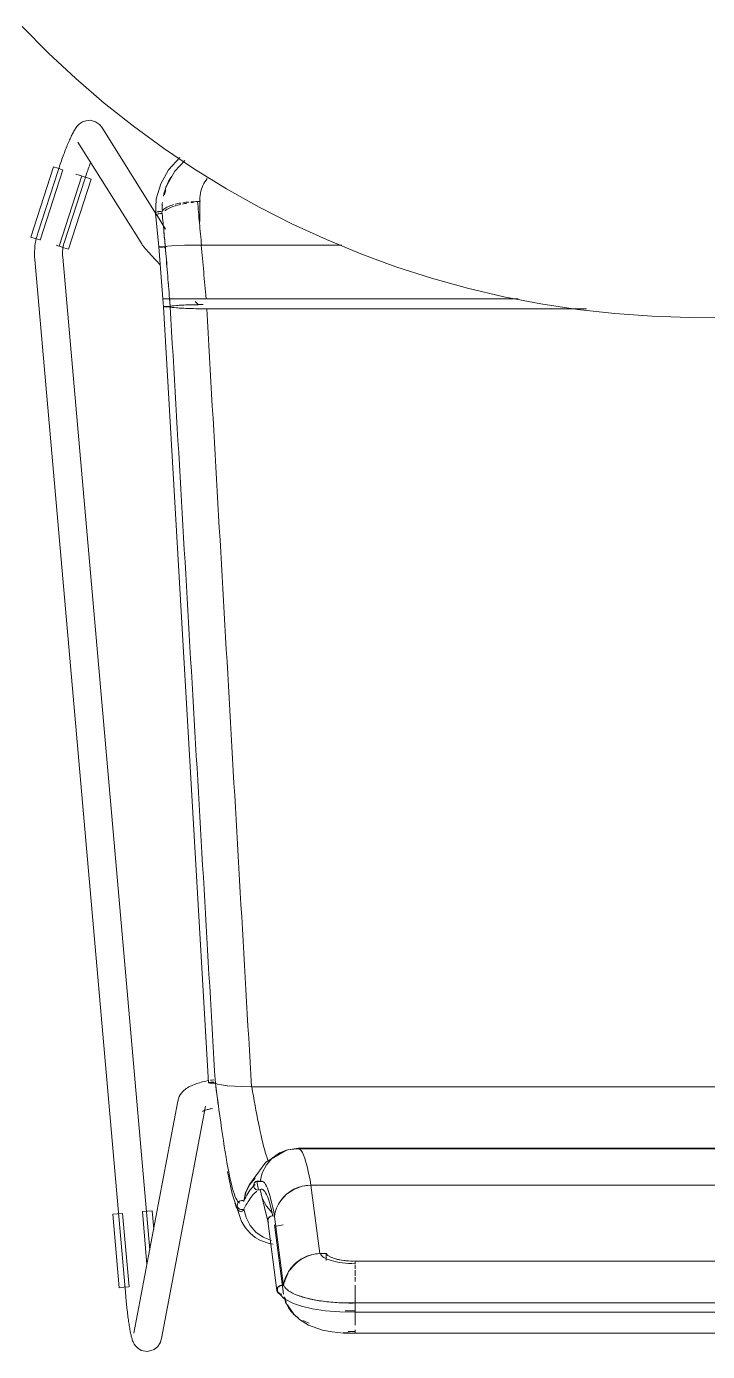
# Model space of a CAD drawing. Header units: millimetres. Extents: x 79795 to 317870, y -36033 to 97293.
# Drawn here: x 177549 to 177841, y 11463 to 12030 of the extents above; entities that cross this region are included whole.
import ezdxf

# ---------------------------------------------------------------- set-up
doc = ezdxf.new("R2010")
doc.units = ezdxf.units.MM
doc.header["$MEASUREMENT"] = 0
doc.layers.add('I-FURN', color=8, linetype='CONTINUOUS', lineweight=9)

msp = doc.modelspace()

# ---------------------------------------------------------------- linework, layer by layer
at = {"layer": 'I-FURN'}
for p, q in [((177547.16, 12030.01), (177558.41, 12018.63)), ((177558.41, 12018.63), (177570.11, 12007.72)), ((177570.11, 12007.72), (177582.23, 11997.28)), ((177582.23, 11997.28), (177594.77, 11987.33)), ((177569.77, 11986.03), (177569.53, 11985.64)), ((177570.03, 11986.41), (177569.77, 11986.03)), ((177570.3, 11986.81), (177570.03, 11986.41)), ((177570.62, 11987.21), (177570.3, 11986.81)), ((177570.99, 11987.63), (177570.62, 11987.21)), ((177571.45, 11988.1), (177570.99, 11987.63)), ((177572.08, 11988.62), (177571.45, 11988.1)), ((177572.99, 11989.18), (177572.08, 11988.62)), ((177574.37, 11989.71), (177572.99, 11989.18)), ((177576.35, 11989.88), (177574.37, 11989.71)), ((177578.57, 11989.29), (177576.35, 11989.88)), ((177580.31, 11988.07), (177578.57, 11989.29)), ((177580.31, 11988.07), (177581.2, 11986.95)), ((177604.23, 11950.18), (177581.2, 11986.95)), ((177594.77, 11987.33), (177607.69, 11977.9)), ((177566.96, 11980.39), (177566.71, 11979.82)), ((177567.2, 11980.96), (177566.96, 11980.39)), ((177567.44, 11981.5), (177567.2, 11980.96)), ((177567.68, 11982.03), (177567.44, 11981.5)), ((177567.91, 11982.54), (177567.68, 11982.03)), ((177568.14, 11983.03), (177567.91, 11982.54)), ((177568.38, 11983.5), (177568.14, 11983.03)), ((177568.61, 11983.96), (177568.38, 11983.5)), ((177568.83, 11984.4), (177568.61, 11983.96)), ((177569.06, 11984.83), (177568.83, 11984.4)), ((177569.29, 11985.24), (177569.06, 11984.83)), ((177569.53, 11985.64), (177569.29, 11985.24)), ((177571.03, 11980.58), (177598.34, 11936.99)), ((177564.95, 11975.35), (177564.7, 11974.66)), ((177565.21, 11976.03), (177564.95, 11975.35)), ((177565.46, 11976.69), (177565.21, 11976.03)), ((177565.71, 11977.34), (177565.46, 11976.69)), ((177565.96, 11977.98), (177565.71, 11977.34)), ((177566.22, 11978.61), (177565.96, 11977.98)), ((177566.46, 11979.22), (177566.22, 11978.61)), ((177566.71, 11979.82), (177566.46, 11979.22)), ((177607.69, 11977.9), (177620.97, 11968.99)), ((177550.83, 11939.97), (177560.52, 11969.98)), ((177560.52, 11969.98), (177562.47, 11969.35)), ((177562.47, 11969.35), (177564.44, 11968.71)), ((177562.93, 11969.62), (177562.69, 11968.88)), ((177563.18, 11970.35), (177562.93, 11969.62)), ((177563.43, 11971.09), (177563.18, 11970.35)), ((177563.68, 11971.82), (177563.43, 11971.09)), ((177563.93, 11972.54), (177563.68, 11971.82)), ((177564.19, 11973.25), (177563.93, 11972.54)), ((177564.44, 11973.96), (177564.19, 11973.25)), ((177564.7, 11974.66), (177564.44, 11973.96)), ((177575.46, 11969.13), (177575.22, 11968.46)), ((177575.69, 11969.78), (177575.46, 11969.13)), ((177575.93, 11970.43), (177575.69, 11969.78)), ((177576.16, 11971.07), (177575.93, 11970.43)), ((177576.4, 11971.69), (177576.16, 11971.07)), ((177609.84, 11968.76), (177614.58, 11973.91)), ((177612.52, 11968.18), (177616.78, 11972.65)), ((177562.54, 11968.42), (177553.83, 11941.61)), ((177554.87, 11938.67), (177564.56, 11968.67)), ((177562.69, 11968.88), (177562.54, 11968.42)), ((177572.63, 11966.07), (177562.94, 11936.06)), ((177565.24, 11937.9), (177573.95, 11964.71)), ((177566.98, 11934.76), (177576.67, 11964.76)), ((177572.53, 11966.1), (177570.05, 11966.9)), ((177572.75, 11966.03), (177574.72, 11965.39)), ((177574.06, 11965.04), (177573.95, 11964.71)), ((177574.29, 11965.73), (177574.06, 11965.04)), ((177574.52, 11966.42), (177574.29, 11965.73)), ((177574.75, 11967.11), (177574.52, 11966.42)), ((177574.72, 11965.39), (177576.67, 11964.76)), ((177574.99, 11967.79), (177574.75, 11967.11)), ((177575.22, 11968.46), (177574.99, 11967.79)), ((177606.45, 11962.75), (177609.84, 11968.76)), ((177609.15, 11962.35), (177612.52, 11968.18)), ((177620.97, 11968.99), (177634.61, 11960.61)), ((177604.57, 11956.23), (177606.45, 11962.75)), ((177634.61, 11960.61), (177648.56, 11952.79)), ((177604.29, 11949.32), (177604.57, 11956.23)), ((177622.24, 11955.11), (177623.28, 11955.11)), ((177623.23, 11956.35), (177623.23, 11946.6)), ((177648.56, 11952.79), (177662.82, 11945.53)), ((177604.16, 11950.21), (177605.58, 11935.72)), ((177608.51, 11943.36), (177604.47, 11949.81)), ((177553.83, 11941.61), (177553.5, 11940.52)), ((177662.82, 11945.53), (177677.36, 11938.85)), ((177552.78, 11939.34), (177550.83, 11939.97)), ((177552.62, 11936.04), (177552.51, 11934.9)), ((177552.77, 11937.17), (177552.62, 11936.04)), ((177552.97, 11938.3), (177552.77, 11937.17)), ((177554.75, 11938.7), (177552.78, 11939.34)), ((177553.21, 11939.41), (177552.97, 11938.3)), ((177553.5, 11940.52), (177553.21, 11939.41)), ((177562.84, 11936.09), (177561.68, 11936.47)), ((177565.03, 11935.39), (177563.06, 11936.02)), ((177564.54, 11934.64), (177564.62, 11935.3)), ((177564.62, 11935.3), (177564.74, 11935.95)), ((177564.74, 11935.95), (177564.88, 11936.6)), ((177564.88, 11936.6), (177565.04, 11937.24)), ((177566.98, 11934.76), (177565.03, 11935.39)), ((177565.04, 11937.24), (177565.23, 11937.87)), ((177565.23, 11937.87), (177565.24, 11937.9)), ((177598.34, 11936.99), (177598.55, 11936.67)), ((177598.55, 11936.67), (177598.73, 11936.41)), ((177598.73, 11936.41), (177598.91, 11936.18)), ((177598.91, 11936.18), (177599.08, 11935.96)), ((177599.08, 11935.96), (177599.26, 11935.74)), ((177599.26, 11935.74), (177599.45, 11935.51)), ((177599.45, 11935.51), (177599.65, 11935.26)), ((177599.65, 11935.26), (177599.87, 11935.01)), ((177605.65, 11935.75), (177605.58, 11935.72)), ((177605.58, 11935.72), (177605.65, 11935.7)), ((177605.59, 11935.72), (177605.66, 11935.75)), ((177605.59, 11935.72), (177607.41, 11913.52)), ((177605.65, 11935.7), (177605.59, 11935.72)), ((177605.84, 11935.77), (177605.65, 11935.75)), ((177605.65, 11935.7), (177605.84, 11935.67)), ((177605.84, 11935.67), (177605.65, 11935.7)), ((177606.14, 11935.8), (177605.84, 11935.77)), ((177605.84, 11935.67), (177606.13, 11935.65)), ((177606.13, 11935.65), (177605.84, 11935.67)), ((177605.85, 11935.77), (177606.14, 11935.8)), ((177606.13, 11935.65), (177606.51, 11935.64)), ((177606.51, 11935.64), (177606.13, 11935.65)), ((177606.52, 11935.81), (177606.14, 11935.8)), ((177606.14, 11935.8), (177606.53, 11935.81)), ((177606.51, 11935.64), (177606.96, 11935.63)), ((177606.97, 11935.63), (177606.51, 11935.64)), ((177606.98, 11935.82), (177606.52, 11935.81)), ((177606.53, 11935.81), (177606.98, 11935.82)), ((177606.96, 11935.63), (177607.45, 11935.62)), ((177607.46, 11935.62), (177606.97, 11935.63)), ((177607.47, 11935.83), (177606.98, 11935.82)), ((177606.98, 11935.82), (177607.47, 11935.83)), ((177607.96, 11935.82), (177607.47, 11935.83)), ((177607.47, 11935.83), (177607.97, 11935.82)), ((177607.95, 11935.62), (177608.42, 11935.63)), ((177608.42, 11935.63), (177607.95, 11935.62)), ((177608.44, 11935.82), (177607.96, 11935.82)), ((177607.97, 11935.82), (177608.44, 11935.82)), ((177609.33, 11936.01), (177608.44, 11935.82)), ((177608.44, 11935.82), (177609.32, 11936.01)), ((177609.32, 11936.01), (177611.04, 11936.19)), ((177611.06, 11936.19), (177609.33, 11936.01)), ((177613.54, 11936.34), (177611.06, 11936.19)), ((177611.06, 11936.19), (177613.5, 11936.34)), ((177616.64, 11936.45), (177613.54, 11936.34)), ((177613.54, 11936.34), (177616.57, 11936.45)), ((177620.07, 11936.53), (177616.64, 11936.45)), ((177616.64, 11936.45), (177620.08, 11936.53)), ((177623.93, 11936.55), (177620.17, 11936.53)), ((177620.17, 11936.53), (177623.81, 11936.55)), ((177684.05, 11936.55), (177623.93, 11936.55)), ((177623.93, 11936.55), (177684.05, 11936.55)), ((177677.36, 11938.85), (177692.15, 11932.76)), ((177552.45, 11933.76), (177552.43, 11932.62)), ((177552.43, 11932.62), (177552.46, 11931.48)), ((177552.51, 11934.9), (177552.45, 11933.76)), ((177552.46, 11931.48), (177552.54, 11930.34)), ((177552.54, 11930.34), (177552.54, 11930.29)), ((177552.54, 11930.29), (177591.49, 11486.97)), ((177564.43, 11932.66), (177564.44, 11933.32)), ((177564.45, 11932), (177564.43, 11932.66)), ((177564.44, 11933.32), (177564.48, 11933.98)), ((177564.5, 11931.34), (177564.45, 11932)), ((177564.48, 11933.98), (177564.54, 11934.64)), ((177601.79, 11506.84), (177564.5, 11931.34)), ((177599.87, 11935.01), (177600.1, 11934.75)), ((177600.1, 11934.75), (177600.34, 11934.47)), ((177600.34, 11934.47), (177600.6, 11934.17)), ((177600.6, 11934.17), (177600.87, 11933.86)), ((177600.87, 11933.86), (177601.16, 11933.54)), ((177601.16, 11933.54), (177601.46, 11933.2)), ((177601.46, 11933.2), (177601.77, 11932.85)), ((177601.77, 11932.85), (177602.1, 11932.49)), ((177602.1, 11932.49), (177602.45, 11932.11)), ((177602.45, 11932.11), (177602.8, 11931.72)), ((177602.8, 11931.72), (177603.17, 11931.32)), ((177603.17, 11931.32), (177603.55, 11930.9)), ((177603.55, 11930.9), (177603.94, 11930.48)), ((177603.94, 11930.48), (177604.35, 11930.04)), ((177604.35, 11930.04), (177604.76, 11929.6)), ((177604.76, 11929.6), (177605.18, 11929.15)), ((177692.15, 11932.76), (177707.17, 11927.26)), ((177605.18, 11929.15), (177605.61, 11928.68)), ((177605.61, 11928.68), (177606.06, 11928.21)), ((177707.17, 11927.26), (177722.41, 11922.37)), ((177722.41, 11922.37), (177737.82, 11918.09)), ((177737.82, 11918.09), (177753.4, 11914.43)), ((177607.48, 11913.52), (177607.41, 11913.52)), ((177607.41, 11913.52), (177607.48, 11913.52)), ((177607.68, 11910.16), (177607.42, 11913.52)), ((177607.48, 11913.52), (177607.42, 11913.52)), ((177607.42, 11913.52), (177607.48, 11913.52)), ((177607.67, 11913.53), (177607.96, 11913.53)), ((177607.96, 11913.53), (177607.67, 11913.53)), ((177607.96, 11913.53), (177608.35, 11913.53)), ((177608.34, 11913.53), (177607.96, 11913.53)), ((177607.96, 11913.52), (177608.35, 11913.52)), ((177608.35, 11913.52), (177607.97, 11913.52)), ((177608.79, 11913.53), (177608.34, 11913.53)), ((177608.35, 11913.53), (177608.8, 11913.53)), ((177608.8, 11913.52), (177608.35, 11913.52)), ((177608.35, 11913.52), (177608.8, 11913.52)), ((177609.28, 11913.53), (177608.79, 11913.53)), ((177608.8, 11913.53), (177609.29, 11913.53)), ((177609.29, 11913.51), (177608.8, 11913.52)), ((177608.8, 11913.52), (177609.29, 11913.51)), ((177609.78, 11913.53), (177609.28, 11913.53)), ((177609.29, 11913.53), (177609.78, 11913.53)), ((177609.79, 11913.52), (177609.29, 11913.51)), ((177609.29, 11913.51), (177609.79, 11913.52)), ((177609.78, 11913.53), (177610.25, 11913.53)), ((177610.25, 11913.53), (177609.78, 11913.53)), ((177610.26, 11913.52), (177609.79, 11913.52)), ((177609.79, 11913.52), (177610.26, 11913.52)), ((177610.25, 11913.53), (177611.14, 11913.54)), ((177611.14, 11913.54), (177610.25, 11913.53)), ((177611.14, 11913.54), (177612.88, 11913.56)), ((177612.89, 11913.56), (177611.14, 11913.54)), ((177611.15, 11913.5), (177612.9, 11913.49)), ((177612.91, 11913.49), (177611.16, 11913.5)), ((177612.89, 11913.56), (177615.39, 11913.57)), ((177615.39, 11913.57), (177612.89, 11913.56)), ((177612.9, 11913.49), (177615.4, 11913.48)), ((177615.41, 11913.48), (177612.91, 11913.49)), ((177615.39, 11913.57), (177618.52, 11913.58)), ((177618.52, 11913.58), (177615.39, 11913.57)), ((177615.4, 11913.48), (177618.53, 11913.47)), ((177618.53, 11913.47), (177615.41, 11913.48)), ((177618.52, 11913.58), (177622.09, 11913.58)), ((177622.09, 11913.58), (177618.52, 11913.58)), ((177621.18, 11912.44), (177622.65, 11910.91)), ((177622.09, 11913.58), (177625.88, 11913.59)), ((177625.88, 11913.59), (177622.09, 11913.58)), ((177625.87, 11913.46), (177622.09, 11913.46)), ((177622.09, 11913.46), (177625.87, 11913.46)), ((177625.88, 11913.59), (177759.52, 11913.59)), ((177759.52, 11913.59), (177625.88, 11913.59)), ((177753.4, 11914.43), (177769.11, 11911.39)), ((177607.76, 11910.19), (177607.69, 11910.16)), ((177607.69, 11910.16), (177626.98, 11578.25)), ((177607.69, 11910.16), (177607.75, 11910.14)), ((177607.75, 11910.14), (177607.94, 11910.11)), ((177607.95, 11910.22), (177607.76, 11910.19)), ((177607.94, 11910.11), (177608.23, 11910.09)), ((177608.24, 11910.24), (177607.95, 11910.22)), ((177608.23, 11910.09), (177608.62, 11910.07)), ((177608.62, 11910.26), (177608.24, 11910.24)), ((177609.07, 11910.27), (177608.62, 11910.26)), ((177608.62, 11910.07), (177609.07, 11910.06)), ((177609.57, 11910.27), (177609.07, 11910.27)), ((177609.07, 11910.06), (177609.56, 11910.05)), ((177609.56, 11910.05), (177610.05, 11910.06)), ((177610.06, 11910.27), (177609.57, 11910.27)), ((177610.05, 11910.06), (177610.52, 11910.06)), ((177610.53, 11910.26), (177610.06, 11910.27)), ((177610.52, 11910.06), (177611.41, 11909.85)), ((177611.43, 11910.47), (177610.53, 11910.26)), ((177611.41, 11909.85), (177613.16, 11909.66)), ((177613.18, 11910.67), (177611.43, 11910.47)), ((177613.16, 11909.66), (177615.66, 11909.5)), ((177615.68, 11910.83), (177613.18, 11910.67)), ((177615.66, 11909.5), (177618.79, 11909.37)), ((177618.8, 11910.95), (177615.68, 11910.83)), ((177618.79, 11909.37), (177622.36, 11909.3)), ((177622.35, 11911.03), (177618.8, 11910.95)), ((177624.6, 11911.05), (177622.35, 11911.03)), ((177622.36, 11909.3), (177626.14, 11909.27)), ((177626.14, 11909.27), (177788.74, 11909.27)), ((177788.74, 11909.27), (177626.14, 11909.27)), ((177769.11, 11911.39), (177784.92, 11908.99)), ((177784.92, 11908.99), (177800.82, 11907.22)), ((177800.82, 11907.22), (177816.78, 11906.09)), ((177816.78, 11906.09), (177832.77, 11905.6)), ((177832.77, 11905.6), (177848.77, 11905.74)), ((177621.89, 11577.9), (177622.49, 11578.09)), ((177622.49, 11578.09), (177623.11, 11578.27)), ((177623.11, 11578.27), (177623.74, 11578.44)), ((177623.74, 11578.44), (177624.38, 11578.61)), ((177624.38, 11578.61), (177625.04, 11578.76)), ((177625.04, 11578.76), (177625.71, 11578.9)), ((177625.71, 11578.9), (177626.39, 11579.04)), ((177626.39, 11579.04), (177627.08, 11579.16)), ((177627.04, 11578.31), (177626.98, 11578.25)), ((177626.98, 11578.25), (177627.04, 11578.31)), ((177626.98, 11578.25), (177627.05, 11578.2)), ((177627.05, 11578.2), (177626.98, 11578.25)), ((177627.23, 11578.36), (177627.04, 11578.31)), ((177627.04, 11578.31), (177627.22, 11578.36)), ((177627.05, 11578.2), (177627.24, 11578.15)), ((177627.24, 11578.15), (177627.05, 11578.2)), ((177627.22, 11578.36), (177627.51, 11578.4)), ((177627.52, 11578.4), (177627.23, 11578.36)), ((177627.24, 11578.15), (177627.54, 11578.11)), ((177627.54, 11578.11), (177627.24, 11578.15)), ((177627.51, 11578.4), (177627.89, 11578.44)), ((177627.9, 11578.44), (177627.52, 11578.4)), ((177627.54, 11578.11), (177627.93, 11578.07)), ((177627.92, 11578.07), (177627.54, 11578.11)), ((177627.79, 11579.28), (177628.5, 11579.39)), ((177627.89, 11578.44), (177628.34, 11578.46)), ((177628.35, 11578.46), (177627.9, 11578.44)), ((177628.38, 11578.05), (177627.92, 11578.07)), ((177627.93, 11578.07), (177628.38, 11578.05)), ((177628.34, 11578.46), (177628.83, 11578.47)), ((177628.84, 11578.47), (177628.35, 11578.46)), ((177628.38, 11578.05), (177628.88, 11578.04)), ((177628.87, 11578.04), (177628.38, 11578.05)), ((177628.5, 11579.39), (177629.23, 11579.49)), ((177628.83, 11578.47), (177629.33, 11578.47)), ((177629.34, 11578.47), (177628.84, 11578.47)), ((177629.37, 11578.05), (177628.87, 11578.04)), ((177628.88, 11578.04), (177629.37, 11578.05)), ((177629.37, 11578.05), (177629.84, 11578.07)), ((177629.84, 11578.07), (177629.37, 11578.05)), ((177629.84, 11578.07), (177630.75, 11577.67)), ((177630.75, 11577.67), (177629.84, 11578.07)), ((177614.41, 11572.29), (177614.84, 11573.08)), ((177614.84, 11573.08), (177615.33, 11573.77)), ((177615.33, 11573.77), (177615.84, 11574.37)), ((177615.84, 11574.37), (177616.36, 11574.88)), ((177616.36, 11574.88), (177616.89, 11575.34)), ((177616.89, 11575.34), (177617.42, 11575.74)), ((177617.42, 11575.74), (177617.96, 11576.1)), ((177617.96, 11576.1), (177618.5, 11576.42)), ((177618.5, 11576.42), (177619.03, 11576.71)), ((177619.03, 11576.71), (177619.58, 11576.98)), ((177619.58, 11576.98), (177620.15, 11577.24)), ((177620.15, 11577.24), (177620.72, 11577.47)), ((177620.72, 11577.47), (177621.3, 11577.69)), ((177621.3, 11577.69), (177621.89, 11577.9)), ((177630.75, 11577.67), (177632.49, 11577.3)), ((177632.48, 11577.3), (177630.75, 11577.67)), ((177632.49, 11577.3), (177634.99, 11576.99)), ((177634.95, 11576.99), (177632.49, 11577.3)), ((177638.04, 11576.75), (177634.98, 11576.99)), ((177634.99, 11576.99), (177638.09, 11576.75)), ((177638.09, 11576.75), (177641.62, 11576.6)), ((177641.56, 11576.6), (177638.09, 11576.75)), ((177641.62, 11576.6), (177645.39, 11576.54)), ((177645.31, 11576.54), (177641.62, 11576.6)), ((177645.39, 11576.54), (178028.79, 11576.54)), ((178028.79, 11576.54), (177645.39, 11576.54)), ((177613.79, 11570.41), (177594.97, 11471.12)), ((177606.76, 11468.88), (177625.58, 11568.17)), ((177613.79, 11570.41), (177614.04, 11571.4)), ((177614.04, 11571.4), (177614.41, 11572.29)), ((177626.03, 11566.62), (177626.39, 11566.73)), ((177626.39, 11566.73), (177626.79, 11566.84)), ((177626.79, 11566.84), (177627.21, 11566.94)), ((177627.21, 11566.94), (177627.65, 11567.05)), ((177627.65, 11567.05), (177628.12, 11567.15)), ((177628.12, 11567.15), (177628.62, 11567.25)), ((177624.36, 11565.94), (177624.38, 11565.96)), ((177624.38, 11565.96), (177624.45, 11566)), ((177624.45, 11566), (177624.54, 11566.05)), ((177624.54, 11566.05), (177624.69, 11566.12)), ((177624.69, 11566.12), (177624.89, 11566.21)), ((177624.89, 11566.21), (177625.12, 11566.31)), ((177625.12, 11566.31), (177625.39, 11566.41)), ((177625.39, 11566.41), (177625.69, 11566.51)), ((177625.69, 11566.51), (177626.03, 11566.62)), ((177665.24, 11550.19), (177660.2, 11549.39)), ((177664.7, 11550.04), (177660.91, 11549.56)), ((177660.91, 11549.56), (177664.7, 11550.03)), ((177664.7, 11550.04), (178009.49, 11550.04)), ((178009.49, 11550.04), (177664.7, 11550.04)), ((177704.15, 11550.19), (177665.24, 11550.19)), ((178008.95, 11550.19), (177704.15, 11550.19)), ((177651.4, 11544.21), (177644.41, 11534.67)), ((177660.05, 11549.32), (177651.4, 11544.21)), ((177654.2, 11546.03), (177651.7, 11543.15)), ((177651.7, 11543.15), (177654.21, 11546.02)), ((177657.34, 11548.2), (177654.2, 11546.03)), ((177654.21, 11546.02), (177657.34, 11548.19)), ((177660.2, 11549.39), (177657.03, 11548.02)), ((177657.34, 11548.19), (177660.91, 11549.56)), ((177660.91, 11549.56), (177657.34, 11548.2)), ((177635.08, 11540.34), (177636.99, 11530.68)), ((177649.94, 11539.76), (177649.05, 11536.05)), ((177651.7, 11543.15), (177649.94, 11539.76)), ((177649.95, 11539.76), (177651.7, 11543.15)), ((177644.46, 11534.59), (177642.82, 11531.27)), ((177642.83, 11531.27), (177644.47, 11534.59)), ((177644.41, 11534.67), (177643.52, 11532.92)), ((177646.87, 11537.43), (177644.46, 11534.59)), ((177644.47, 11534.59), (177646.87, 11537.43)), ((177646.21, 11534.29), (177646.28, 11534.78)), ((177646.27, 11534.78), (177646.21, 11534.29)), ((177646.28, 11533.8), (177646.21, 11534.29)), ((177646.21, 11534.29), (177646.27, 11533.8)), ((177646.46, 11535.24), (177646.27, 11534.78)), ((177646.27, 11533.8), (177646.46, 11533.34)), ((177646.28, 11534.78), (177646.47, 11535.24)), ((177646.47, 11533.34), (177646.28, 11533.8)), ((177646.76, 11535.65), (177646.46, 11535.24)), ((177646.46, 11533.34), (177646.76, 11532.94)), ((177646.47, 11535.24), (177646.76, 11535.64)), ((177646.76, 11532.94), (177646.47, 11533.34)), ((177646.76, 11535.64), (177647.14, 11535.96)), ((177647.14, 11535.96), (177646.76, 11535.65)), ((177647.14, 11532.62), (177646.76, 11532.94)), ((177646.76, 11532.94), (177647.14, 11532.62)), ((177647.14, 11535.96), (177647.59, 11536.16)), ((177647.59, 11536.16), (177647.14, 11535.96)), ((177650.12, 11536.06), (177647.24, 11536.01)), ((177647.54, 11536.15), (177648.37, 11532.25)), ((177648.08, 11536.25), (177647.59, 11536.16)), ((177647.59, 11536.16), (177648.08, 11536.24)), ((177648.58, 11536.21), (177648.08, 11536.25)), ((177648.08, 11536.24), (177648.58, 11536.2)), ((177649.05, 11536.05), (177648.58, 11536.21)), ((177648.58, 11536.2), (177649.05, 11536.04)), ((177666.97, 11533.96), (177663.42, 11532.64)), ((177670.74, 11534.44), (177666.97, 11533.96)), ((177674.6, 11505.16), (177670.74, 11534.44)), ((177670.74, 11534.44), (178003.45, 11534.44)), ((178003.45, 11534.44), (177670.74, 11534.44)), ((177636.99, 11530.68), (177640.98, 11518.96)), ((177639.46, 11526.82), (177639.75, 11527.22)), ((177639.74, 11527.22), (177639.46, 11526.82)), ((177640.12, 11527.54), (177639.74, 11527.22)), ((177639.75, 11527.22), (177640.13, 11527.54)), ((177640.57, 11527.75), (177640.12, 11527.54)), ((177640.13, 11527.54), (177640.58, 11527.74)), ((177641.07, 11527.84), (177640.57, 11527.75)), ((177640.58, 11527.74), (177641.07, 11527.83)), ((177641.57, 11527.81), (177641.07, 11527.84)), ((177641.07, 11527.83), (177641.57, 11527.8)), ((177642.04, 11527.66), (177641.57, 11527.81)), ((177641.57, 11527.8), (177642.04, 11527.65)), ((177642.04, 11527.65), (177642.83, 11531.27)), ((177642.82, 11531.27), (177642.04, 11527.66)), ((177647.59, 11532.42), (177647.14, 11532.62)), ((177647.14, 11532.62), (177647.59, 11532.42)), ((177648.08, 11532.34), (177647.59, 11532.42)), ((177647.59, 11532.42), (177648.08, 11532.34)), ((177648.58, 11532.38), (177648.08, 11532.34)), ((177648.08, 11532.34), (177648.58, 11532.38)), ((177649.05, 11532.54), (177648.58, 11532.38)), ((177648.58, 11532.38), (177649.05, 11532.54)), ((177649.05, 11532.54), (177649.94, 11528.82)), ((177649.41, 11530.69), (177649.08, 11532.56)), ((177652.37, 11519.08), (177649.41, 11530.69)), ((177649.94, 11528.82), (177651.7, 11525.43)), ((177660.31, 11530.57), (177657.82, 11527.82)), ((177663.42, 11532.64), (177660.31, 11530.57)), ((177585.92, 11521.98), (177587.96, 11522.16)), ((177588.68, 11490.57), (177585.92, 11521.98)), ((177587.96, 11522.16), (177590.03, 11522.34)), ((177592.91, 11490.95), (177590.15, 11522.36)), ((177598.6, 11523.1), (177600.58, 11500.49)), ((177598.72, 11523.11), (177600.78, 11523.29)), ((177600.78, 11523.29), (177602.83, 11523.47)), ((177603.52, 11515.57), (177602.83, 11523.47)), ((177639.27, 11526.36), (177639.21, 11525.87)), ((177639.21, 11525.87), (177639.29, 11525.39)), ((177639.22, 11525.87), (177639.28, 11526.36)), ((177639.29, 11525.39), (177639.22, 11525.87)), ((177639.46, 11526.82), (177639.27, 11526.36)), ((177639.28, 11526.36), (177639.46, 11526.82)), ((177639.49, 11524.93), (177639.29, 11525.39)), ((177639.29, 11525.39), (177639.48, 11524.93)), ((177639.48, 11524.93), (177639.78, 11524.54)), ((177639.79, 11524.54), (177639.49, 11524.93)), ((177639.78, 11524.54), (177640.17, 11524.23)), ((177640.17, 11524.23), (177639.79, 11524.54)), ((177640.63, 11524.04), (177640.17, 11524.23)), ((177640.17, 11524.23), (177640.63, 11524.04)), ((177641.12, 11523.96), (177640.63, 11524.04)), ((177640.63, 11524.04), (177641.12, 11523.96)), ((177641.62, 11524.01), (177641.12, 11523.96)), ((177641.12, 11523.96), (177641.62, 11524)), ((177642.09, 11524.17), (177641.62, 11524.01)), ((177641.62, 11524), (177642.09, 11524.17)), ((177642.09, 11524.17), (177642.99, 11520.54)), ((177651.7, 11525.43), (177654.2, 11522.55)), ((177640.98, 11518.96), (177642.79, 11516.14)), ((177642.79, 11516.14), (177644.78, 11513.89)), ((177642.99, 11520.54), (177644.73, 11517.22)), ((177644.73, 11517.22), (177647.22, 11514.39)), ((177652.41, 11519.86), (177652.35, 11519.39)), ((177652.35, 11519.39), (177652.41, 11518.92)), ((177652.36, 11519.15), (177656.21, 11489.38)), ((177652.6, 11520.3), (177652.41, 11519.86)), ((177652.41, 11518.92), (177652.6, 11518.48)), ((177652.9, 11520.68), (177652.6, 11520.3)), ((177653.28, 11520.98), (177652.9, 11520.68)), ((177653.73, 11521.17), (177653.28, 11520.98)), ((177654.22, 11521.25), (177653.73, 11521.17)), ((177654.72, 11521.22), (177654.22, 11521.25)), ((177659.03, 11491.36), (177655.19, 11521.06)), ((177655.21, 11517.51), (177659.06, 11487.82)), ((177655.33, 11516.73), (177658.82, 11517.42)), ((177644.78, 11513.89), (177646.95, 11512.12)), ((177646.95, 11512.12), (177649.22, 11510.77)), ((177647.62, 11514.04), (177647.22, 11514.39)), ((177647.22, 11514.39), (177650.3, 11512.22)), ((177649.22, 11510.77), (177652.82, 11509.48)), ((177650.3, 11512.22), (177653.81, 11510.82)), ((177652.82, 11509.48), (177654.6, 11509.25)), ((177677.31, 11505.23), (177674.6, 11505.16)), ((177677.31, 11505.23), (177677.31, 11502.22)), ((177677.95, 11504.37), (177677.31, 11505.23)), ((177679.3, 11503.58), (177677.95, 11504.37)), ((177681.29, 11502.91), (177679.3, 11503.58)), ((177683.78, 11502.4), (177681.29, 11502.91)), ((177686.63, 11502.08), (177683.78, 11502.4)), ((177689.67, 11501.97), (177686.63, 11502.08)), ((177984.52, 11501.97), (177689.67, 11501.97)), ((177689.67, 11501.91), (177984.52, 11501.91)), ((177689.67, 11498.64), (177689.67, 11500.38)), ((177658.9, 11489.01), (177658.28, 11493.79)), ((177689.67, 11495.59), (177689.67, 11498.06)), ((177689.67, 11493.23), (177689.67, 11495.07)), ((177590.72, 11490.75), (177588.68, 11490.57)), ((177592.78, 11490.93), (177590.72, 11490.75)), ((177659.12, 11485.98), (177656.57, 11488.88)), ((177665, 11487.33), (177668.43, 11486.24)), ((177689.67, 11484.04), (177689.67, 11491.6)), ((177689.67, 11487.85), (177689.67, 11484.04)), ((177591.51, 11486.81), (177591.49, 11486.97)), ((177591.57, 11486.06), (177591.51, 11486.81)), ((177591.64, 11485.31), (177591.57, 11486.06)), ((177591.72, 11484.56), (177591.64, 11485.31)), ((177591.79, 11483.81), (177591.72, 11484.56)), ((177591.87, 11483.08), (177591.79, 11483.81)), ((177591.94, 11482.34), (177591.87, 11483.08)), ((177592.02, 11481.62), (177591.94, 11482.34)), ((177663.24, 11483.79), (177659.12, 11485.98)), ((177660.7, 11483.19), (177660.6, 11483.39)), ((177663.37, 11479.29), (177660.7, 11483.19)), ((177666.69, 11482.63), (177663.24, 11483.79)), ((177671.38, 11481.53), (177666.69, 11482.63)), ((177668.43, 11486.24), (177672.87, 11485.27)), ((177672.87, 11485.27), (177676.88, 11484.68)), ((177676.88, 11484.68), (177683.44, 11484.15)), ((177683.44, 11484.15), (177689.67, 11484.07)), ((177984.52, 11484.07), (177689.67, 11484.07)), ((177689.67, 11484.06), (177689.67, 11483.96)), ((177689.67, 11480.11), (177689.67, 11484.06)), ((177689.67, 11483.96), (177689.67, 11483.73)), ((177689.67, 11483.73), (177689.67, 11483.4)), ((177689.67, 11483.4), (177689.67, 11482.99)), ((177689.67, 11482.99), (177689.67, 11482.51)), ((177689.67, 11482.51), (177689.67, 11482.01)), ((177689.67, 11482.01), (177689.67, 11481.52)), ((177592.11, 11480.9), (177592.02, 11481.62)), ((177592.19, 11480.19), (177592.11, 11480.9)), ((177592.27, 11479.49), (177592.19, 11480.19)), ((177592.36, 11478.8), (177592.27, 11479.49)), ((177592.44, 11478.13), (177592.36, 11478.8)), ((177592.53, 11477.46), (177592.44, 11478.13)), ((177592.62, 11476.81), (177592.53, 11477.46)), ((177592.71, 11476.18), (177592.62, 11476.81)), ((177592.8, 11475.56), (177592.71, 11476.18)), ((177665.85, 11477), (177663.37, 11479.29)), ((177669.73, 11474.61), (177665.85, 11477)), ((177677, 11480.69), (177671.38, 11481.53)), ((177683.13, 11480.2), (177677, 11480.69)), ((177689.67, 11480.11), (177683.13, 11480.2)), ((177689.67, 11481.52), (177689.67, 11481.07)), ((177689.67, 11481.07), (177689.67, 11480.68)), ((177689.67, 11480.68), (177689.67, 11480.37)), ((177689.67, 11480.37), (177689.67, 11480.18)), ((177689.67, 11480.35), (177689.67, 11477.33)), ((177689.67, 11477.34), (177689.67, 11480.35)), ((177689.67, 11480.18), (177689.67, 11480.11)), ((177689.67, 11480.11), (177984.52, 11480.11)), ((177689.67, 11474.59), (177689.67, 11477.17)), ((177592.89, 11474.96), (177592.8, 11475.56)), ((177592.98, 11474.37), (177592.89, 11474.96)), ((177593.08, 11473.8), (177592.98, 11474.37)), ((177593.17, 11473.25), (177593.08, 11473.8)), ((177593.26, 11472.72), (177593.17, 11473.25)), ((177593.36, 11472.2), (177593.26, 11472.72)), ((177593.45, 11471.71), (177593.36, 11472.2)), ((177593.55, 11471.23), (177593.45, 11471.71)), ((177593.65, 11470.77), (177593.55, 11471.23)), ((177593.74, 11470.33), (177593.65, 11470.77)), ((177593.84, 11469.9), (177593.74, 11470.33)), ((177675.78, 11472.48), (177669.73, 11474.61)), ((177679.82, 11471.69), (177675.78, 11472.48)), ((177684.64, 11471.18), (177679.82, 11471.69)), ((177689.67, 11471.07), (177684.64, 11471.18)), ((177689.67, 11471.09), (177689.67, 11472.56)), ((177689.67, 11471.24), (177689.67, 11471.07)), ((177689.67, 11471.07), (177984.52, 11471.07)), ((177593.95, 11469.49), (177593.84, 11469.9)), ((177594.06, 11469.09), (177593.95, 11469.49)), ((177594.17, 11468.69), (177594.06, 11469.09)), ((177594.3, 11468.29), (177594.17, 11468.69)), ((177594.44, 11467.89), (177594.3, 11468.29)), ((177594.61, 11467.46), (177594.44, 11467.89)), ((177594.82, 11466.99), (177594.61, 11467.46)), ((177595.13, 11466.43), (177594.82, 11466.99)), ((177595.6, 11465.72), (177595.13, 11466.43)), ((177596.46, 11464.82), (177595.6, 11465.72)), ((177598.11, 11463.77), (177596.46, 11464.82)), ((177603.62, 11464.12), (177605.2, 11465.45)), ((177605.2, 11465.45), (177605.95, 11466.53)), ((177605.95, 11466.53), (177606.32, 11467.33)), ((177606.32, 11467.33), (177606.54, 11467.95)), ((177606.54, 11467.95), (177606.67, 11468.47)), ((177606.67, 11468.47), (177606.76, 11468.88)), ((177600.87, 11463.29), (177598.11, 11463.77)), ((177603.62, 11464.12), (177600.87, 11463.29))]:
    msp.add_line(p, q, dxfattribs=at)
for centre, major_axis, ratio, start_param, end_param in [((177670.87, 11519.37), (-15.78, 0), 0.955139, 4.720632, 5.68731), ((177670.87, 11519.37), (-15.78, 0), 0.955139, 5.687432, 5.928979), ((177654.31, 11519.38), (-1.96, 0), 0.955139, 4.501447, 6.790779), ((177670.87, 11519.37), (-15.78, 0), 0.955139, 5.929149, 6.170649), ((177689.67, 11486.82), (0, -15.75), 0.000004, 3.431839, 3.614078), ((177689.67, 11475.35), (-12.4, 0), 0.287441, 1.332781, 1.570796)]:
    msp.add_ellipse(centre, major_axis=major_axis, ratio=ratio, start_param=start_param, end_param=end_param, dxfattribs=at)
for points, knots in [([(177607.6, 11957.45), (177608.04, 11959.53), (177609.02, 11962.49), (177610.58, 11965.16), (177611.11, 11965.96)], [-0.8210019, -0.8210019, -0.8210019, -0.8210019, -0.6666667, -0.5975811, -0.5975811, -0.5975811, -0.5975811]), ([(177623.28, 11955.11), (177623.07, 11957.49), (177623.7, 11961.09), (177625.63, 11964.09), (177626.39, 11965)], [0, 0, 0, 0, 0.3333333, 0.5, 0.5, 0.5, 0.5]), ([(177604.21, 11950.36), (177604.23, 11950.39), (177604.27, 11950.43), (177604.38, 11950.51), (177604.57, 11950.61), (177604.89, 11950.71), (177605.29, 11950.79), (177605.65, 11950.82), (177606.02, 11950.84), (177606.47, 11950.83), (177606.82, 11950.8), (177607, 11950.77)], [0.5555556, 0.5555556, 0.5555556, 0.5555556, 0.5833333, 0.6180556, 0.6527778, 0.7222222, 0.7916667, 0.8263889, 0.8611111, 0.9305556, 1, 1, 1, 1]), ([(177607.1, 11950.04), (177606.88, 11950.05), (177606.39, 11950.04), (177605.64, 11949.96), (177604.97, 11949.8), (177604.54, 11949.63), (177604.39, 11949.51), (177604.35, 11949.47)], [-1, -1, -1, -1, -0.90625, -0.8125, -0.71875, -0.625, -0.5625, -0.5625, -0.5625, -0.5625]), ([(177607.68, 11910.16), (177607.68, 11910.18), (177607.82, 11910.21), (177608.22, 11910.24), (177608.61, 11910.26), (177609.06, 11910.27), (177609.56, 11910.28), (177610.06, 11910.27), (177610.38, 11910.27), (177610.53, 11910.26)], [-0.5, -0.5, -0.5, -0.5, -0.375, -0.3125, -0.25, -0.1875, -0.125, -0.0625, 0, 0, 0, 0]), ([(177610.52, 11910.06), (177610.3, 11910.06), (177609.81, 11910.05), (177609.17, 11910.05), (177608.71, 11910.07), (177608.3, 11910.08), (177607.85, 11910.11), (177607.69, 11910.14), (177607.68, 11910.16)], [-1, -1, -1, -1, -0.90625, -0.8125, -0.765625, -0.71875, -0.625, -0.501507, -0.501507, -0.501507, -0.501507]), ([(177626.14, 11909.27), (177624.87, 11909.27), (177622.32, 11909.29), (177618.71, 11909.37), (177615.55, 11909.49), (177612.19, 11909.71), (177610.8, 11909.92), (177610.52, 11910.06)], [-1, -1, -1, -1, -0.833333, -0.666667, -0.5, -0.333333, 0, 0, 0, 0]), ([(177610.53, 11910.26), (177610.82, 11910.41), (177612.21, 11910.62), (177615.56, 11910.84), (177618.72, 11910.96), (177621.83, 11911.03), (177623.84, 11911.05), (177624.6, 11911.05)], [-1, -1, -1, -1, -0.6666667, -0.5, -0.3333333, -0.1666667, -0.0664381, -0.0664381, -0.0664381, -0.0664381]), ([(177629.84, 11578.07), (177630.86, 11570.52), (177632.89, 11555.3), (177635.94, 11536.87), (177638.38, 11528.57), (177639.8, 11526.97), (177640.21, 11526.77)], [0, 0, 0, 0, 0.25, 0.5, 0.75, 0.8499412, 0.8499412, 0.8499412, 0.8499412]), ([(177652.69, 11544.26), (177652.21, 11545.41), (177650.75, 11549.66), (177648.31, 11560.37), (177646.37, 11571.15), (177645.39, 11576.54)], [0.375, 0.375, 0.375, 0.375, 0.5, 0.75, 1, 1, 1, 1]), ([(177670.74, 11534.44), (177669.73, 11540.16), (177667.9, 11547.8), (177666.07, 11550.19), (177665.24, 11550.19)], [0, 0, 0, 0, 0.5, 0.9107154, 0.9107154, 0.9107154, 0.9107154]), ([(177642.04, 11527.65), (177643.21, 11530.06), (177644.84, 11532.72), (177646.46, 11534.39), (177646.92, 11534.78)], [0, 0, 0, 0, 0.5, 0.696307, 0.696307, 0.696307, 0.696307]), ([(177649.05, 11532.54), (177650.07, 11533.08), (177651.89, 11531.35), (177653.7, 11524.87), (177654.5, 11521.15)], [0, 0, 0, 0, 0.5, 0.8877852, 0.8877852, 0.8877852, 0.8877852]), ([(177642.09, 11524.17), (177643.25, 11526.57), (177645.11, 11529.61), (177646.96, 11531.36), (177647.66, 11531.83)], [0, 0, 0, 0, 0.5, 0.7997506, 0.7997506, 0.7997506, 0.7997506]), ([(177638.24, 11526.59), (177638.5, 11525.87), (177639.78, 11522.84), (177641.07, 11522.61), (177642.09, 11524.17)], [0.6866019, 0.6866019, 0.6866019, 0.6866019, 0.75, 1, 1, 1, 1]), ([(177661.87, 11498.24), (177663.3, 11500.29), (177666.25, 11502.8), (177669.82, 11504.36), (177671.06, 11504.61)], [-0.6666667, -0.6666667, -0.6666667, -0.6666667, -0.3333333, -0.1666667, -0.1666667, -0.1666667, -0.1666667]), ([(177659.03, 11491.36), (177658.89, 11491.42), (177658.68, 11491.49), (177658.39, 11491.53), (177658.11, 11491.54), (177657.81, 11491.51), (177657.52, 11491.42), (177657.26, 11491.31), (177656.94, 11491.12), (177656.62, 11490.81), (177656.39, 11490.44), (177656.25, 11490.08), (177656.2, 11489.77), (177656.2, 11489.5), (177656.23, 11489.23), (177656.3, 11488.99), (177656.42, 11488.74), (177656.61, 11488.44), (177656.93, 11488.13), (177657.33, 11487.91), (177657.68, 11487.82), (177657.95, 11487.78), (177658.11, 11487.77), (177658.18, 11487.78)], [0, 0, 0, 0, 0.0555556, 0.0833333, 0.1111111, 0.1666667, 0.1944444, 0.2222222, 0.2777778, 0.3333333, 0.3888889, 0.4444444, 0.4791667, 0.5138889, 0.5486111, 0.5833333, 0.6180556, 0.6527778, 0.7222222, 0.7916667, 0.8263889, 0.8611111, 0.8888889, 0.8888889, 0.8888889, 0.8888889]), ([(177658.27, 11487.79), (177658.11, 11487.79), (177657.82, 11487.83), (177657.43, 11487.98), (177657.02, 11488.23), (177656.56, 11488.76), (177656.31, 11489.62), (177656.54, 11490.41), (177656.94, 11490.94), (177657.32, 11491.26), (177657.63, 11491.4), (177657.78, 11491.45)], [-0.875, -0.875, -0.875, -0.875, -0.8125, -0.765625, -0.71875, -0.625, -0.5, -0.375, -0.3125, -0.25, -0.1875, -0.1875, -0.1875, -0.1875]), ([(177659.25, 11486.7), (177659.41, 11485.93), (177659.97, 11484.03), (177661.53, 11481.17), (177663.54, 11478.98), (177664.92, 11477.98), (177665.32, 11477.71)], [0.0592823, 0.0592823, 0.0592823, 0.0592823, 0.1666667, 0.3333333, 0.5, 0.565028, 0.565028, 0.565028, 0.565028])]:
    msp.add_open_spline(points, degree=3, knots=knots, dxfattribs=at)
for points in [[(177608.67, 11960.17), (177608.4, 11959.46), (177608.22, 11958.74), (177608.09, 11958)], [(177607, 11950.77), (177607.15, 11951.16), (177607.71, 11951.91), (177609.43, 11952.97), (177611.06, 11953.56), (177611.98, 11953.82)], [(177607.03, 11952.31), (177607.04, 11953.13), (177607.09, 11953.96), (177607.17, 11954.77)], [(177607.15, 11953.55), (177607.09, 11952.9), (177607.08, 11952.25), (177607.08, 11951.6)], [(177609.58, 11952.08), (177608.95, 11951.77), (177608.55, 11951.45), (177608.22, 11951.13)], [(177612.01, 11953.05), (177611.19, 11952.78), (177610.39, 11952.49), (177609.83, 11952.2)], [(177615.05, 11953.89), (177614.12, 11953.68), (177613.18, 11953.45), (177612.33, 11953.2)], [(177612.65, 11954.01), (177613.39, 11954.19), (177614.2, 11954.35), (177615.03, 11954.5)], [(177617.7, 11954.42), (177617.02, 11954.31), (177616.37, 11954.18), (177615.71, 11954.04)], [(177615.88, 11954.64), (177616.73, 11954.76), (177617.6, 11954.88), (177618.52, 11954.94)], [(177620.82, 11954.87), (177620.35, 11954.82), (177619.88, 11954.75), (177619.41, 11954.69)], [(177619.44, 11955.01), (177620.35, 11955.06), (177621.28, 11955.1), (177622.24, 11955.11)], [(177622.24, 11955.11), (177622.5, 11952.08), (177623.04, 11945.94), (177623.63, 11939.69), (177623.93, 11936.55)], [(177623.28, 11955.11), (177623.24, 11955.61), (177623.22, 11956.12), (177623.23, 11956.63)], [(177607, 11950.77), (177607.24, 11948.33), (177607.72, 11943.38), (177608.2, 11938.34), (177608.44, 11935.82)], [(177607.72, 11942.71), (177607.95, 11940.37), (177608.19, 11938), (177608.42, 11935.63)], [(177609.33, 11924.68), (177609.03, 11928.33), (177608.73, 11931.98), (177608.42, 11935.63)], [(177610.25, 11913.53), (177609.95, 11917.25), (177609.35, 11924.68), (177608.74, 11932.11), (177608.44, 11935.82)], [(177624.85, 11925.08), (177624.5, 11928.91), (177624.16, 11932.73), (177623.81, 11936.55)], [(177625.88, 11913.59), (177625.53, 11917.42), (177625.19, 11921.25), (177624.85, 11925.08)], [(177609.73, 11919.84), (177609.7, 11920.25), (177609.67, 11920.66), (177609.63, 11921.07)], [(177610.25, 11913.53), (177610.3, 11912.95), (177610.39, 11911.8), (177610.48, 11910.64), (177610.52, 11910.06)], [(177610.26, 11913.52), (177610.3, 11912.97), (177610.39, 11911.89), (177610.48, 11910.81), (177610.53, 11910.26)], [(177629.84, 11578.07), (177626.62, 11633.3), (177620.18, 11743.9), (177613.74, 11854.66), (177610.52, 11910.06)], [(177635.73, 11742.78), (177632.53, 11798.24), (177629.34, 11853.74), (177626.14, 11909.27)], [(177645.31, 11576.54), (177642.12, 11631.9), (177638.92, 11687.32), (177635.73, 11742.78)], [(177629.86, 11578.06), (177630.25, 11575), (177630.63, 11571.9), (177631.02, 11568.85)], [(177665.24, 11550.19), (177665.06, 11550.19), (177664.88, 11550.13), (177664.7, 11550.03)], [(177649.05, 11536.04), (177650.07, 11536.59), (177652.12, 11534.62), (177654.17, 11526.56), (177655.19, 11521.06)], [(177674.6, 11505.16), (177673.3, 11505.12), (177670.8, 11504.76), (177667.2, 11503.35), (177664.06, 11501.16), (177661.53, 11498.32), (177659.76, 11494.98), (177659.18, 11492.6), (177659.03, 11491.36)], [(177689.67, 11500.84), (177685.88, 11500.9), (177678.48, 11501.87), (177675.1, 11504.03), (177674.84, 11505.15)], [(177681.29, 11502.86), (177683.34, 11502.31), (177686.06, 11502.03), (177688.83, 11501.93)], [(177659.49, 11492.88), (177659.81, 11494.26), (177660.31, 11495.63), (177661.01, 11496.89)], [(177658.27, 11491.54), (177658.44, 11491.55), (177658.61, 11491.55), (177658.77, 11491.51)], [(177689.67, 11484.04), (177687.32, 11484), (177682.67, 11484.07), (177675.81, 11484.7), (177669.67, 11485.81), (177664.6, 11487.34), (177660.9, 11489.24), (177659.59, 11490.64), (177659.24, 11491.37)], [(177660.12, 11484.48), (177659.88, 11485.11), (177659.72, 11485.76), (177659.58, 11486.42)], [(177667.28, 11476.55), (177668.17, 11476.12), (177669.09, 11475.72), (177670.06, 11475.48)], [(177689.67, 11480.64), (177688.24, 11480.62), (177686.82, 11480.62), (177685.4, 11480.66)], [(177689.67, 11471.16), (177687.95, 11471.15), (177686.28, 11471.23), (177684.7, 11471.38)]]:
    msp.add_open_spline(points, degree=3, dxfattribs=at)

doc.saveas('drawing.dxf')
